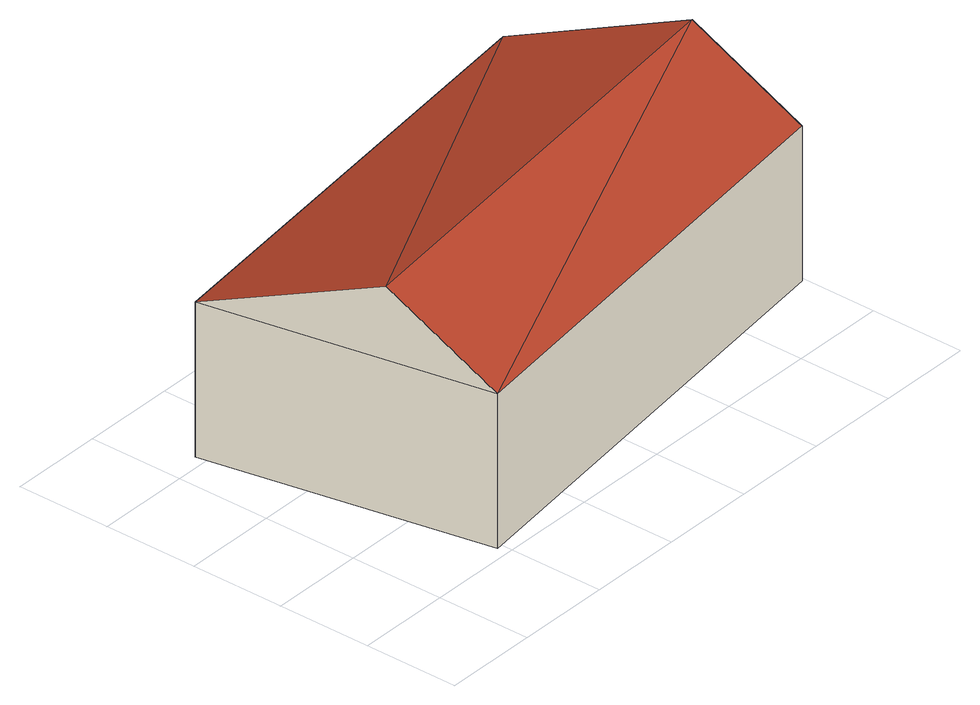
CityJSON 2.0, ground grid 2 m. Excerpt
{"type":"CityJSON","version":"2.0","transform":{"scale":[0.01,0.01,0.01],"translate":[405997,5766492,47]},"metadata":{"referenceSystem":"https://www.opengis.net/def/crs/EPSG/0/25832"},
"CityObjects":{
"building1":{"type":"Building","attributes":{"Gemeindeschluessel":"05515000","Geometrietyp2DReferenz":"3000","function":"31001_2700","roofType":"3100","measuredHeight":4.84},"geometry":[{"type":"Solid","lod":"2","boundaries":[[[[0,1,2,3]],[[4,5,1,0]],[[6,7,5,4]],[[3,2,7,6]],[[0,8,4]],[[6,9,3]],[[0,3,9]],[[9,8,0]],[[8,9,6]],[[6,4,8]],[[1,5,7,2]]]],"semantics":{"surfaces":[{"type":"WallSurface"},{"type":"RoofSurface"},{"type":"GroundSurface"}],"values":[[0,0,0,0,0,0,1,1,1,1,2]]}}]}
},
"vertices":[
[188,23,333],[188,23,5],[1194,159,5],[1194,159,333],[73,623,333],[73,623,5],[1078,750,333],[1078,750,5],[146,244,489],[1151,376,489]
]}
